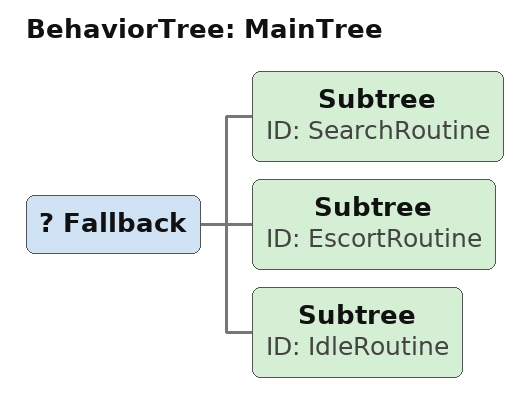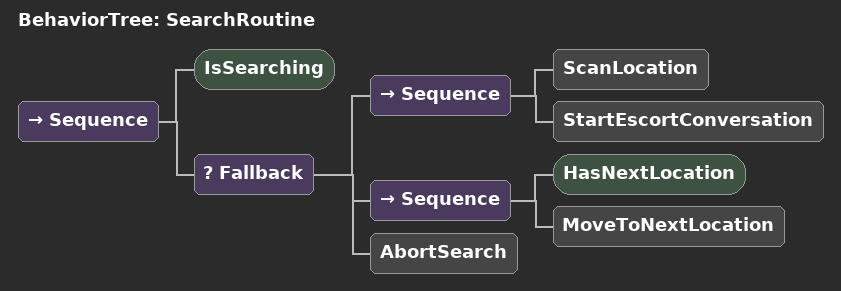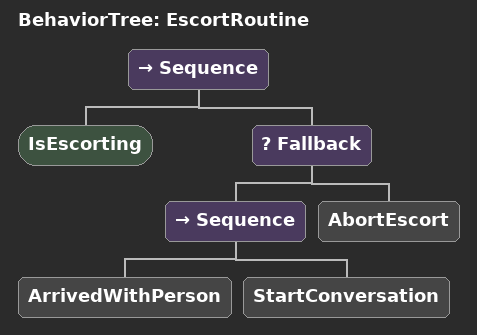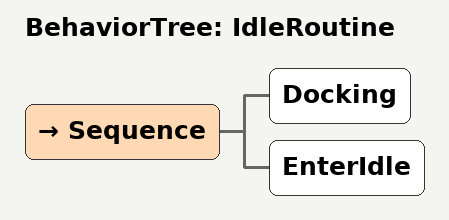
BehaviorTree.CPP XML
<root BTCPP_format="4">
         <BehaviorTree ID="MainTree">
            <Fallback>
                <Subtree ID="SearchRoutine"/>
                <Subtree ID="EscortRoutine"/>
                <Subtree ID="IdleRoutine"/>
            </Fallback>
         </BehaviorTree>

        <BehaviorTree ID="SearchRoutine">
            <Sequence>
                <IsSearching/>
                <Fallback>
                    <Sequence>
                        <ScanLocation/>
                        <StartEscortConversation/>
                    </Sequence>
                    <Sequence>
                        <HasNextLocation/>
                        <MoveToNextLocation/>
                    </Sequence>
                    <AbortSearch/>
                </Fallback>
            </Sequence>
        </BehaviorTree>

        <BehaviorTree ID="EscortRoutine">
            <Sequence>
                <IsEscorting/>
                <Fallback>
                    <Sequence>
                        <ArrivedWithPerson/>
                        <StartConversation/>
                    </Sequence>
                    <AbortEscort/>
                </Fallback>
            </Sequence>
        </BehaviorTree>

        <BehaviorTree ID="IdleRoutine">
            <Sequence>
                <Docking/>
                <EnterIdle/>
            </Sequence>
        </BehaviorTree>
        </root>
